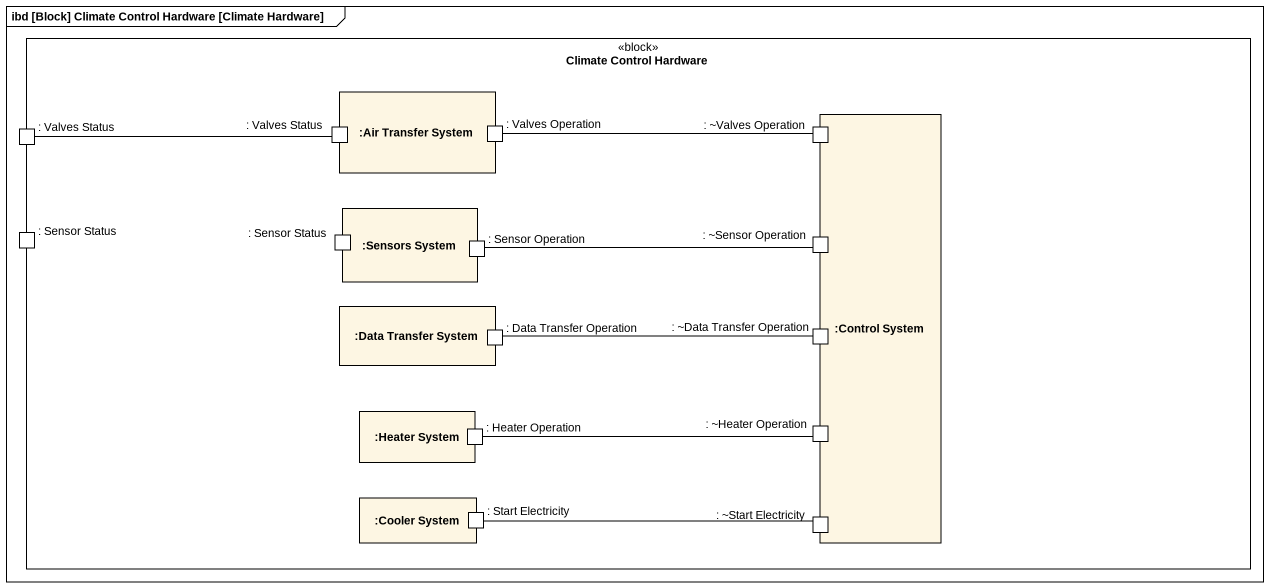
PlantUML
@startuml
mainframe ibd [Block] Climate Control Hardware [Climate Hardware]
rectangle "Climate Control Hardware" as Climate_Control_Hardware <<block>> {
  rectangle ":Air Transfer System" as Air_Transfer_System {
    port ": Valves Status" as Valves_Status_2
    port ": Valves Operation" as Valves_Operation
  }
  port ": Valves Status" as Valves_Status
  rectangle ":Control System" as Control_System {
    port ": ~Valves Operation" as Valves_Operation_2
    port ": ~Sensor Operation" as Sensor_Operation_2
    port ": ~Data Transfer Operation" as Data_Transfer_Operation_2
    port ": ~Heater Operation" as Heater_Operation_2
    port ": ~Start Electricity" as Start_Electricity_2
  }
  port ": Sensor Status" as Sensor_Status
  rectangle ":Sensors System" as Sensors_System {
    port ": Sensor Status" as Sensor_Status_2
    port ": Sensor Operation" as Sensor_Operation
  }
  rectangle ":Data Transfer System" as Data_Transfer_System {
    port ": Data Transfer Operation" as Data_Transfer_Operation
  }
  rectangle ":Heater System" as Heater_System {
    port ": Heater Operation" as Heater_Operation
  }
  rectangle ":Cooler System" as Cooler_System {
    port ": Start Electricity" as Start_Electricity
  }
}
Valves_Status -right- Valves_Status_2
Valves_Operation -right- Valves_Operation_2
Sensor_Operation -right- Sensor_Operation_2
Data_Transfer_Operation -right- Data_Transfer_Operation_2
Heater_Operation -right- Heater_Operation_2
Start_Electricity -right- Start_Electricity_2
@enduml
